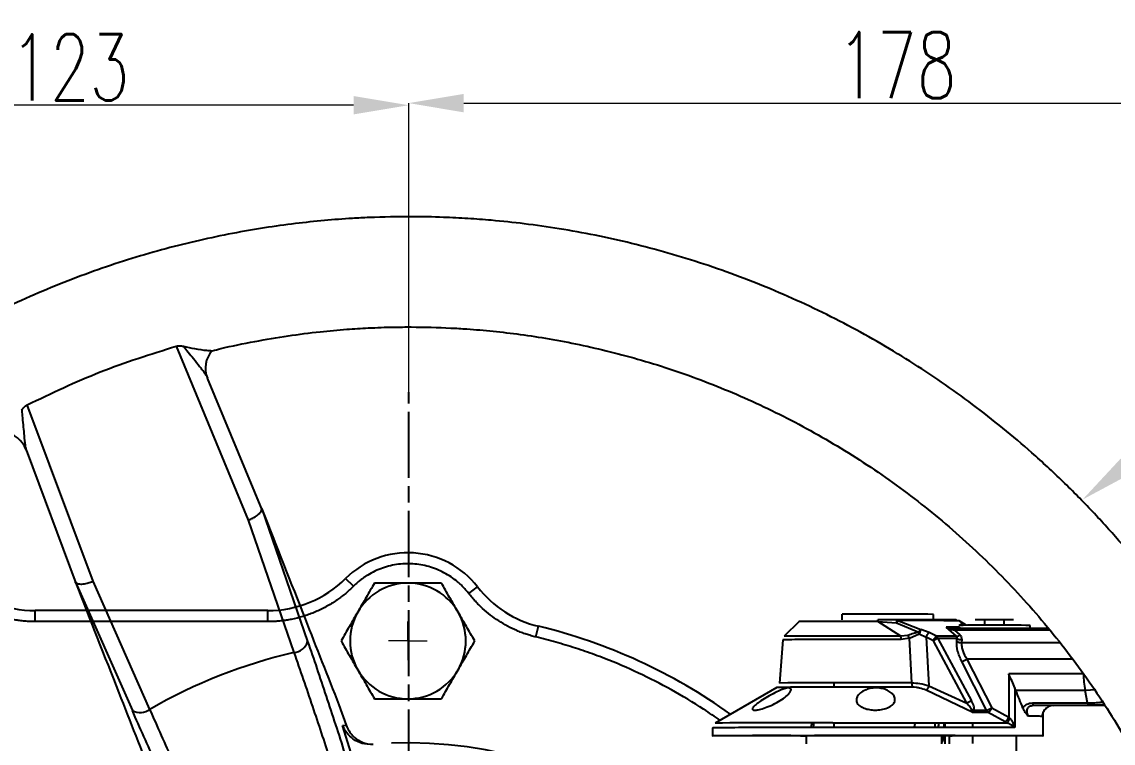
# Model space of a CAD drawing. Header units: millimetres. Extents: x 1953 to 4389, y 564 to 2287.
# Drawn here: x 2868.5 to 3066.4, y 1075.7 to 1206.6 of the extents above; entities that cross this region are included whole.
import ezdxf

# ---------------------------------------------------------------- set-up
doc = ezdxf.new("R2010")
doc.units = ezdxf.units.MM
doc.linetypes.add('AM_ISO08W050', pattern=[18, 12, -1.5, 3, -1.5])
for name, color, linetype, lineweight in [('10', 7, 'Continuous', 0), ('AM_5', 3, 'Continuous', 25), ('AM_7', 4, 'AM_ISO08W050', 25)]:
    doc.layers.add(name, color=color, linetype=linetype, lineweight=lineweight)
doc.styles.add('SLDTEXTSTYLE1', font='txt.shx', dxfattribs={"width": 0.7, "bigfont": 'gbcbig.shx'})
doc.dimstyles.new('SLDDIMSTYLE12$0', dxfattribs={"dimtxt": 12, "dimasz": 10, "dimexe": 0, "dimexo": 0.0625, "dimgap": 0.875, "dimtad": 1, "dimdec": 1, "dimlfac": 1.8, "dimrnd": 1e-09, "dimzin": 12, "dimdsep": 46, "dimtxsty": 'SLDTEXTSTYLE1', "dimcen": 0.09, "dimdle": 8.16, "dimclrd": 3, "dimclre": 3, "dimadec": 0, "dimazin": 3, "dimtfac": 1, "dimtdec": 1, "dimtofl": 0, "dimtmove": 0, "dimatfit": 3, "dimfxl": 0, "dimfrac": 2, "dimtolj": 1, "dimlwd": 5, "dimlwe": 5, "dimarcsym": 0})
doc.dimstyles.new('SLDDIMSTYLE12$3', dxfattribs={"dimtxt": 12, "dimasz": 10, "dimexe": 0, "dimexo": 0.0625, "dimgap": 0.875, "dimtad": 1, "dimdec": 1, "dimlfac": 1.8, "dimrnd": 1e-09, "dimzin": 12, "dimdsep": 46, "dimtxsty": 'SLDTEXTSTYLE1', "dimcen": 0.09, "dimdle": 8.16, "dimclrd": 3, "dimclre": 3, "dimadec": 0, "dimazin": 3, "dimtfac": 1, "dimtdec": 1, "dimtofl": 0, "dimtmove": 0, "dimatfit": 3, "dimfxl": 0, "dimfrac": 2, "dimtolj": 1, "dimlwd": 5, "dimlwe": 5, "dimarcsym": 0})

# ---------------------------------------------------------------- blocks, each defined once
blk = doc.blocks.new('*D65')
at = {"layer": 'AM_5', "color": 3, "lineweight": 5, "transparency": 16777216}
blk.add_line((2938.67, 1139.46), (2938.67, 1191.82), dxfattribs=at)
at = {"layer": 'AM_5', "color": 3, "linetype": 'Continuous', "lineweight": 5, "transparency": 16777216}
for p, q in [((2948.67, 1191.82), (3105.75, 1191.82)), ((3115.75, 1073.56), (3115.75, 1191.82))]:
    blk.add_line(p, q, dxfattribs=at)
at = {"layer": 'AM_5', "color": 3, "transparency": 16777216}
for points in [[(2948.67, 1193.49), (2948.67, 1190.15), (2938.67, 1191.82)], [(3105.75, 1193.49), (3105.75, 1190.15), (3115.75, 1191.82)]]:
    blk.add_solid(points, dxfattribs=at)
at = {"layer": 'Defpoints', "color": 0, "transparency": 16777216}
for p in [(3115.75, 1191.82), (2938.67, 1139.39), (3115.75, 1073.49)]:
    blk.add_point(p, dxfattribs=at)
at = {"layer": 'AM_5', "color": 0, "transparency": 16777216, "insert": (3027.21, 1198.7), "char_height": 12, "attachment_point": 5, "style": 'SLDTEXTSTYLE1'}
blk.add_mtext('\\A1;178', dxfattribs=at)
blk = doc.blocks.new('*D66')
at = {"layer": 'AM_5', "color": 3, "linetype": 'Continuous', "lineweight": 5, "transparency": 16777216}
for p, q in [((2815.75, 1033.79), (2815.75, 1191.44)), ((2928.67, 1191.44), (2825.75, 1191.44))]:
    blk.add_line(p, q, dxfattribs=at)
at = {"layer": 'AM_5', "color": 3, "lineweight": 5, "transparency": 16777216}
blk.add_line((2938.67, 1139.46), (2938.67, 1191.44), dxfattribs=at)
at = {"layer": 'AM_5', "color": 3, "transparency": 16777216}
for points in [[(2825.75, 1193.11), (2825.75, 1189.77), (2815.75, 1191.44)], [(2928.67, 1193.11), (2928.67, 1189.77), (2938.67, 1191.44)]]:
    blk.add_solid(points, dxfattribs=at)
at = {"layer": 'Defpoints', "color": 0, "transparency": 16777216}
for p in [(2815.75, 1191.44), (2938.67, 1139.39), (2815.75, 1033.73)]:
    blk.add_point(p, dxfattribs=at)
at = {"layer": 'AM_5', "color": 0, "transparency": 16777216, "insert": (2877.21, 1198.32), "char_height": 12, "attachment_point": 5, "style": 'SLDTEXTSTYLE1'}
blk.add_mtext('\\A1;123', dxfattribs=at)
blk = doc.blocks.new('*D69')
at = {"layer": 'AM_5', "color": 3, "lineweight": 5, "transparency": 16777216}
blk.add_line((3231.02, 1116.71), (3245.37, 1116.71), dxfattribs=at)
at = {"layer": 'AM_5', "color": 3, "linetype": 'Continuous', "lineweight": 5, "transparency": 16777216}
for p, q in [((3245.37, 1106.71), (3245.37, 1009.26)), ((2985.42, 999.26), (3245.37, 999.26))]:
    blk.add_line(p, q, dxfattribs=at)
at = {"layer": 'AM_5', "color": 3, "transparency": 16777216}
for points in [[(3243.7, 1106.71), (3247.04, 1106.71), (3245.37, 1116.71)], [(3243.7, 1009.26), (3247.04, 1009.26), (3245.37, 999.26)]]:
    blk.add_solid(points, dxfattribs=at)
at = {"layer": 'Defpoints', "color": 0, "transparency": 16777216}
for p in [(3230.96, 1116.71), (2985.36, 999.26), (3245.37, 999.26)]:
    blk.add_point(p, dxfattribs=at)
at = {"layer": 'AM_5', "color": 0, "transparency": 16777216, "insert": (3238.49, 1067.21), "char_height": 12, "attachment_point": 5, "rotation": 90, "style": 'SLDTEXTSTYLE1'}
blk.add_mtext('\\A1;115', dxfattribs=at)
blk = doc.blocks.new('*D54')
at = {"layer": 'AM_5', "color": 3, "linetype": 'Continuous', "lineweight": 5, "transparency": 16777216}
blk.add_line((3102.49, 1152.01), (3068.81, 1126.02), dxfattribs=at)
at = {"layer": 'AM_5', "color": 3, "lineweight": 5, "transparency": 16777216}
for p, q in [((3001.43, 1074.08), (3001.61, 1074.08)), ((3001.52, 1073.99), (3001.52, 1074.17))]:
    blk.add_line(p, q, dxfattribs=at)
at = {"layer": 'AM_5', "color": 3, "transparency": 16777216}
blk.add_solid([(3067.79, 1127.33), (3069.82, 1124.7), (3060.89, 1119.9)], dxfattribs=at)
at = {"layer": 'Defpoints', "color": 0, "transparency": 16777216}
for p in [(3060.89, 1119.9), (2942.15, 1028.25)]:
    blk.add_point(p, dxfattribs=at)
at = {"layer": 'AM_5', "color": 0, "transparency": 16777216, "insert": (3085.41, 1147.51), "char_height": 12, "attachment_point": 5, "rotation": 37.6642, "style": 'SLDTEXTSTYLE1'}
blk.add_mtext('\\A1;%%C345', dxfattribs=at)
blk = doc.blocks.new('SW_CENTERMARKSYMBOL_27')
at = {"layer": '10', "color": 0}
for p, q in [((0, 0.5), (0, 0.7)), ((0, 0), (0, 0.5)), ((-0.5, 0), (-0.7, 0)), ((0, 0), (-0.5, 0)), ((0, 0), (0, -0.5)), ((0, 0), (0.5, 0)), ((0.5, 0), (0.7, 0)), ((0, -0.5), (0, -0.7))]:
    blk.add_line(p, q, dxfattribs=at)

msp = doc.modelspace()

# ---------------------------------------------------------------- linework, layer by layer
at = {"color": 7, "linetype": 'Continuous', "lineweight": 25}
for p, q in [((2896.491, 1147.734), (2909.569, 1116.182)), ((2912.096, 1118.072), (2902.182, 1141.915)), ((2881.423, 1105.092), (2869.485, 1137.093)), ((2869.283, 1128.952), (2878.282, 1104.749)), ((2912.008, 1118.256), (2920.346, 1094.151)), ((2909.569, 1116.182), (2917.857, 1092.139)), ((2878.221, 1104.943), (2888.55, 1081.623)), ((2891.746, 1081.851), (2881.423, 1105.092)), ((2928.645, 1104.176), (2927.233, 1105.593)), ((2949.578, 1102.855), (2951.157, 1104.082)), ((2870.938, 1097.76), (2870.938, 1099.76)), ((2913.115, 1099.76), (2870.938, 1099.76)), ((2913.115, 1097.76), (2913.115, 1099.76)), ((3017.267, 1098.096), (3017.267, 1099.096)), ((3033.849, 1098.088), (3033.849, 1099.088)), ((2913.115, 1097.76), (2870.938, 1097.76)), ((2961.756, 1094.981), (2962.227, 1096.925)), ((3009.46, 1097.781), (3006.791, 1095.113)), ((3023.777, 1097.812), (3019.813, 1097.811)), ((3027.259, 1098.104), (3023.776, 1098.103)), ((3027.924, 1095.148), (3023.777, 1097.812)), ((3023.777, 1097.812), (3027.163, 1097.572)), ((3027.163, 1097.572), (3027.187, 1097.852)), ((3027.163, 1097.572), (3031.197, 1095.853)), ((3027.215, 1098.019), (3027.238, 1098.084)), ((3027.238, 1098.084), (3027.259, 1098.104)), ((3027.391, 1097.951), (3031.556, 1096.363)), ((3038.027, 1095.099), (3036.137, 1096.752)), ((3036.137, 1096.752), (3037.164, 1096.331)), ((3036.919, 1096.636), (3036.137, 1096.752)), ((3037.183, 1096.597), (3036.919, 1096.636)), ((3037.827, 1096.571), (3037.175, 1096.588)), ((3037.365, 1096.597), (3037.183, 1096.597)), ((3037.183, 1096.597), (3037.887, 1096.597)), ((3037.887, 1096.597), (3043.109, 1096.601)), ((3039.806, 1097.096), (3038.497, 1097.921)), ((3038.908, 1097.286), (3038.651, 1097.108)), ((3043.168, 1098.081), (3041.436, 1098.087)), ((3043.109, 1096.601), (3054.672, 1096.608)), ((3043.168, 1097.101), (3043.168, 1098.081)), ((3046.632, 1098.081), (3043.168, 1098.081)), ((3048.364, 1098.087), (3046.632, 1098.081)), ((3046.632, 1098.081), (3046.632, 1097.101)), ((3051.4, 1096.606), (3051.4, 1097.087)), ((3029.224, 1095.27), (3027.924, 1095.148)), ((3029.485, 1094.756), (3027.996, 1094.511)), ((3029.485, 1094.756), (3031.279, 1095.57)), ((3029.897, 1086.662), (3029.485, 1094.756)), ((3031.279, 1095.57), (3031.237, 1095.714)), ((3031.279, 1095.57), (3032.519, 1094.96)), ((3033.067, 1095.771), (3031.556, 1096.363)), ((3032.519, 1094.96), (3033.037, 1086.144)), ((3033.855, 1094.296), (3032.519, 1094.96)), ((3034.425, 1095.106), (3033.067, 1095.771)), ((3034.629, 1094.692), (3040.776, 1083.367)), ((3038.086, 1094.687), (3034.629, 1094.692)), ((3037.164, 1096.331), (3037.666, 1096.199)), ((3054.987, 1096.21), (3037.666, 1096.199)), ((3037.666, 1096.199), (3038.642, 1095.345)), ((3038.06, 1094.105), (3038.086, 1094.687)), ((3006.501, 1094.478), (3005.952, 1086.627)), ((3039.888, 1082.97), (3033.855, 1094.296)), ((3038.965, 1094.518), (3038.928, 1093.937)), ((3056.778, 1093.948), (3038.928, 1093.937)), ((3059.107, 1090.951), (3039.912, 1090.94)), ((3039.912, 1090.94), (3044.454, 1082.13)), ((3043.491, 1081.698), (3039.001, 1090.508)), ((3061.064, 1088.286), (3047.496, 1088.278)), ((3047.496, 1088.278), (3047.496, 1080.45)), ((3005.454, 1085.831), (2994.253, 1079.363)), ((3015.752, 1086.661), (3015.752, 1085.866)), ((3041.004, 1081.271), (3032.533, 1085.314)), ((3033.037, 1086.144), (3039.888, 1082.97)), ((3048.6, 1085.743), (3048.6, 1078.533)), ((3048.781, 1085.276), (3048.6, 1085.743)), ((3061.339, 1085.284), (3048.781, 1085.276)), ((3061.808, 1083.014), (3061.339, 1085.284)), ((3051.86, 1083.008), (3061.808, 1083.014)), ((2926.018, 1082.644), (2927.323, 1078.963)), ((3040.691, 1081.855), (3040.866, 1081.466)), ((3040.866, 1081.466), (3041.004, 1081.271)), ((3041.089, 1081.406), (3040.866, 1081.466)), ((3041.004, 1081.271), (3041.089, 1081.406)), ((3041.089, 1081.406), (3041.252, 1081.703)), ((3043.491, 1081.698), (3043.619, 1081.451)), ((3043.619, 1081.451), (3043.797, 1081.265)), ((3046.826, 1079.585), (3043.797, 1081.265)), ((3044.454, 1082.13), (3047.496, 1080.45)), ((3051.663, 1082.559), (3052.035, 1082.637)), ((3052.08, 1082.606), (3062.029, 1082.612)), ((3053.752, 1077.074), (3053.752, 1081.329)), ((3055.663, 1082.579), (3064.914, 1082.585)), ((3064.91, 1082.591), (3062.029, 1082.612)), ((2926.656, 1078.928), (2927.323, 1078.963)), ((2930.991, 1065.274), (2926.656, 1078.928)), ((3015.752, 1079.424), (3015.752, 1079.252)), ((3015.752, 1079.247), (3015.757, 1078.559)), ((3035.977, 1078.556), (3035.977, 1079.42)), ((3040.9, 1079.414), (3040.9, 1078.55)), ((3047.174, 1079.401), (3046.826, 1079.585)), ((3047.496, 1080.45), (3047.671, 1080.266)), ((3048.6, 1078.533), (3048.11, 1078.91)), ((3048.318, 1079.286), (3048.6, 1078.533)), ((2993.752, 1078.497), (2993.752, 1077.074)), ((3010.752, 1077.074), (3010.752, 1075.574)), ((3035.384, 1075.587), (3035.384, 1077.087)), ((3035.977, 1075.576), (3035.977, 1077.086)), ((3036.752, 1077.074), (3036.693, 1077.077)), ((3036.693, 1077.077), (3036.693, 1075.577)), ((3036.752, 1075.574), (3036.752, 1077.074)), ((3040.9, 1077.087), (3040.9, 1075.627)), ((3048.9, 1070.487), (3048.9, 1077.087)), ((2930.301, 1075.861), (2931.192, 1075.589))]:
    msp.add_line(p, q, dxfattribs=at)
at = {"color": 7, "linetype": 'Continuous', "lineweight": 25, "flags": 128}
for points in [[(3030.069, 1085.867), (3028.695, 1085.868), (3027.29, 1085.869), (3025.862, 1085.869), (3024.422, 1085.869), (3022.978, 1085.869), (3021.538, 1085.869), (3020.112, 1085.869), (3018.709, 1085.868)], [(3063.049, 1085.367), (3062.35, 1085.313), (3061.339, 1085.284)], [(3062.029, 1082.612), (3061.997, 1082.619), (3061.965, 1082.639), (3061.935, 1082.673), (3061.905, 1082.719), (3061.878, 1082.777), (3061.852, 1082.846), (3061.829, 1082.925), (3061.808, 1083.014)], [(3041.252, 1081.703), (3041.548, 1081.703), (3041.839, 1081.702), (3042.126, 1081.702), (3042.408, 1081.701), (3042.686, 1081.7), (3042.959, 1081.7), (3043.227, 1081.699), (3043.491, 1081.698)], [(3012.118, 1079.421), (3012.061, 1079.029), (3012.022, 1078.561)], [(3034.131, 1078.568), (3034.17, 1079.043), (3034.229, 1079.448)], [(3010.752, 1077.016), (3009.924, 1077.017), (3007.126, 1077.021), (3004.524, 1077.025), (3002.147, 1077.03), (3000.023, 1077.035), (2998.178, 1077.041), (2996.632, 1077.047), (2995.404, 1077.053), (2994.509, 1077.06), (2993.957, 1077.067), (2993.753, 1077.074), (2993.902, 1077.081), (2994.401, 1077.088), (2995.243, 1077.094), (2996.42, 1077.101), (2997.917, 1077.107), (2999.718, 1077.113), (3001.8, 1077.118), (3004.139, 1077.123), (3006.708, 1077.127), (3009.478, 1077.131), (3012.414, 1077.134), (3015.484, 1077.136), (3018.65, 1077.137), (3021.876, 1077.138), (3025.124, 1077.138), (3028.357, 1077.138), (3031.535, 1077.136), (3034.622, 1077.134), (3037.581, 1077.131), (3040.378, 1077.128), (3042.981, 1077.124), (3045.358, 1077.119), (3047.482, 1077.114), (3049.327, 1077.108), (3050.873, 1077.102), (3052.1, 1077.095), (3052.996, 1077.089), (3053.548, 1077.082), (3053.751, 1077.075), (3053.603, 1077.068), (3053.104, 1077.061), (3052.262, 1077.054), (3051.085, 1077.048), (3049.587, 1077.042), (3048.9, 1077.039)], [(3005.476, 1077.09), (3006.516, 1077.091), (3007.339, 1077.093), (3007.855, 1077.095), (3008.009, 1077.097), (3007.784, 1077.1), (3007.204, 1077.102), (3006.333, 1077.103), (3005.264, 1077.104), (3004.113, 1077.105), (3003.006, 1077.104), (3002.061, 1077.102), (3001.382, 1077.1), (3001.042, 1077.098), (3001.078, 1077.096), (3001.486, 1077.093), (3002.222, 1077.091), (3003.206, 1077.09), (3004.331, 1077.09), (3005.476, 1077.09)], [(3010.752, 1077.072), (3010.243, 1077.07), (3009.866, 1077.069), (3009.719, 1077.067), (3009.814, 1077.066), (3010.143, 1077.064), (3010.674, 1077.063), (3010.752, 1077.063)], [(3024.333, 1077.114), (3025.374, 1077.115), (3026.196, 1077.117), (3026.713, 1077.119), (3026.867, 1077.122), (3026.642, 1077.124), (3026.062, 1077.126), (3025.191, 1077.128), (3024.122, 1077.129), (3022.971, 1077.129), (3021.863, 1077.128), (3020.919, 1077.127), (3020.24, 1077.125), (3019.9, 1077.122), (3019.936, 1077.12), (3020.344, 1077.118), (3021.08, 1077.116), (3022.063, 1077.114), (3023.189, 1077.114), (3024.333, 1077.114)], [(3036.693, 1077.077), (3037.262, 1077.078), (3037.638, 1077.08), (3037.786, 1077.081), (3037.691, 1077.083), (3037.361, 1077.084), (3036.83, 1077.086), (3036.149, 1077.086), (3035.384, 1077.087)], [(3040.9, 1077.022), (3040.796, 1077.022), (3038.027, 1077.018), (3036.752, 1077.016)]]:
    msp.add_lwpolyline(points, dxfattribs=at)
at = {"color": 7, "linetype": 'Continuous', "lineweight": 25}
for centre, radius, start, end in [((2906.471, 1143.759), 4.668, 137.52481, 203.27152), ((2864.889, 1127.376), 4.668, 19.7383, 85.47923), ((2938.527, 1094.26), 16, 37.87388, 134.90053), ((2870.938, 1119.76), 20, 225.09947, 270), ((2913.115, 1119.76), 20, 270, 314.90053), ((2938.527, 1094.26), 10.5, 90, 150), ((2938.527, 1094.26), 10.5, 30, 90), ((2966.944, 1116.361), 20, 217.87388, 256.35965), ((2938.527, 1094.26), 10.5, 150, 210), ((2938.527, 1094.26), 10.5, 330, 30), ((3023.553, -3208.264), 4307.364, 89.863044, 90.083616), ((2938.527, 999.26), 100.5, 54.37065, 76.35965), ((3017.254, 172.952), 924.863, 89.841485, 90.482886), ((3029.87, -23.582), 1121.535, 89.559285, 90.126636), ((3032.725, -399.592), 1496.347, 89.785585, 89.869384), ((3044.807, -71.548), 1168.654, 89.676774, 90.313028), ((3021.398, -1339.678), 2434.835, 89.84643, 90.343727), ((3029.055, -2802.412), 3897.522, 89.868101, 89.921049), ((2917.463, 1095.172), 3.058, 277.39752, 340.49784), ((2938.753, 1000.828), 93.672, 102.88972, 120.12054), ((2938.527, 1094.26), 10.5, 210, 270), ((2938.527, 1094.26), 10.5, 270, 330), ((3076.322, 1088.173), 15.259, 179.57667, 190.91491), ((3015.687, -189.803), 1275.675, 89.864263, 90.459581), ((3022.27, -1827.34), 2914.012, 89.850034, 90.320855), ((3061.795, 1102.989), 19.976, 270.03668, 277.56628), ((3062.015, 1102.958), 20.345, 270.03668, 277.54673), ((2889.962, 1084.347), 3.068, 242.60529, 305.56074), ((3033.205, -3161.11), 4242.388, 89.85695, 89.894675), ((3010.946, -1047.049), 2126.477, 89.874039, 90.449805), ((3024.511, -1785.95), 2863.057, 89.782405, 90.275337), ((2938.753, 1000.76), 75, 10.54851, 92.46086)]:
    msp.add_arc(centre, radius, start, end, dxfattribs=at)
msp.add_ellipse((3023.752, 1073.241), major_axis=(-15.33, 38.74), ratio=0.6656463, start_param=4.677315, end_param=4.7599615, dxfattribs=at)
for points, knots in [([(2938.32, 830.528), (2940.88, 830.553), (2944.46, 830.588), (2949.73, 830.867), (2954.194, 831.202), (2959.51, 831.768), (2965.079, 832.541), (2970.892, 833.551), (2976.864, 834.807), (2982.94, 836.318), (2989.078, 838.088), (2995.243, 840.123), (3001.406, 842.422), (3007.543, 844.987), (3013.631, 847.818), (3019.651, 850.911), (3025.584, 854.266), (3031.413, 857.878), (3037.123, 861.744), (3042.698, 865.858), (3048.125, 870.215), (3053.391, 874.809), (3058.482, 879.634), (3063.387, 884.682), (3068.094, 889.944), (3072.592, 895.414), (3076.87, 901.083), (3080.919, 906.94), (3084.729, 912.977), (3088.29, 919.182), (3091.595, 925.547), (3094.636, 932.06), (3097.405, 938.709), (3099.896, 945.483), (3102.101, 952.371), (3104.016, 959.36), (3105.634, 966.437), (3106.952, 973.591), (3107.965, 980.808), (3108.67, 988.075), (3109.062, 995.379), (3109.141, 1002.707), (3108.904, 1010.045), (3108.35, 1017.38), (3107.478, 1024.698), (3106.288, 1031.985), (3104.78, 1039.227), (3102.954, 1046.412), (3100.814, 1053.525), (3098.36, 1060.552), (3095.595, 1067.481), (3092.523, 1074.297), (3089.146, 1080.988), (3085.468, 1087.54), (3081.494, 1093.94), (3077.229, 1100.175), (3072.678, 1106.233), (3067.846, 1112.101), (3062.739, 1117.768), (3057.362, 1123.22), (3051.916, 1128.268), (3046.442, 1132.92), (3040.984, 1137.19), (3035.359, 1141.232), (3029.578, 1145.04), (3023.65, 1148.609), (3017.588, 1151.931), (3011.402, 1155.001), (3005.105, 1157.814), (2998.712, 1160.366), (2992.237, 1162.652), (2985.699, 1164.669), (2979.124, 1166.411), (2972.551, 1167.876), (2966.057, 1169.057), (2959.768, 1169.955), (2954.244, 1170.538), (2949.361, 1170.906), (2944.537, 1171.145), (2938.563, 1171.262), (2933.046, 1171.152), (2927.777, 1170.88), (2923.312, 1170.543), (2917.996, 1169.978), (2912.427, 1169.204), (2906.614, 1168.194), (2900.643, 1166.938), (2894.567, 1165.428), (2888.429, 1163.657), (2882.263, 1161.623), (2876.1, 1159.323), (2869.963, 1156.758), (2863.875, 1153.928), (2857.855, 1150.834), (2851.923, 1147.479), (2846.093, 1143.867), (2840.384, 1140.002), (2834.808, 1135.888), (2829.381, 1131.53), (2824.115, 1126.936), (2819.024, 1122.112), (2814.119, 1117.064), (2809.412, 1111.801), (2804.914, 1106.331), (2800.636, 1100.663), (2796.587, 1094.806), (2792.778, 1088.769), (2789.216, 1082.563), (2785.911, 1076.198), (2782.869, 1069.686), (2780.107, 1063.035), (2777.77, 1056.753), (2776.491, 1052.648), (2775.928, 1050.839)], [0, 0, 0, 0, 0.0102074, 0.014274, 0.021037, 0.0280561, 0.0355867, 0.0434511, 0.0515783, 0.0599113, 0.0684099, 0.0770439, 0.085791, 0.0946336, 0.1035582, 0.112554, 0.1216124, 0.1307262, 0.1398897, 0.1490979, 0.1583469, 0.1676331, 0.1769537, 0.1863062, 0.1956884, 0.2050985, 0.2145348, 0.2239961, 0.233481, 0.2429885, 0.2525178, 0.262068, 0.2716385, 0.2812287, 0.2908382, 0.3004664, 0.3101132, 0.3197782, 0.3294613, 0.3391624, 0.3488814, 0.3586183, 0.3683733, 0.3781464, 0.387938, 0.3977483, 0.4075776, 0.4174265, 0.4272956, 0.4371854, 0.4470968, 0.4570307, 0.4669882, 0.4769704, 0.486979, 0.4970156, 0.5070822, 0.5171812, 0.5273154, 0.5374882, 0.5477037, 0.5569145, 0.5661226, 0.5753266, 0.5845258, 0.5937191, 0.6029052, 0.6120821, 0.6212471, 0.6303962, 0.6395236, 0.6486197, 0.6576679, 0.6666375, 0.6754633, 0.6839789, 0.6919633, 0.6976055, 0.7035012, 0.7112199, 0.7214273, 0.7254939, 0.7322569, 0.739276, 0.7468066, 0.754671, 0.7627982, 0.7711312, 0.7796298, 0.7882638, 0.7970109, 0.8058535, 0.8147781, 0.8237739, 0.8328323, 0.8419461, 0.8511096, 0.8603178, 0.8695668, 0.878853, 0.8881736, 0.8975261, 0.9069083, 0.9163184, 0.9257547, 0.935216, 0.9447009, 0.9542084, 0.9637377, 0.9732879, 0.9828584, 0.9924486, 1, 1, 1, 1]), ([(2903.036, 1146.887), (2903.551, 1147.021), (2906.099, 1147.683), (2910.696, 1148.607), (2916.7, 1149.635), (2922.268, 1150.342), (2927.114, 1150.789), (2931.583, 1151.066), (2935.488, 1151.204), (2938.088, 1151.213), (2939.136, 1151.217)], [0, 0, 0, 0, 0.0437848, 0.2166657, 0.3856416, 0.5451731, 0.6784691, 0.7860719, 0.9137261, 1, 1, 1, 1]), ([(2939.136, 1151.217), (2941.536, 1151.18), (2944.895, 1151.128), (2949.837, 1150.824), (2954.027, 1150.467), (2959.014, 1149.876), (2964.235, 1149.076), (2969.681, 1148.038), (2975.269, 1146.755), (2980.948, 1145.216), (2986.677, 1143.418), (2992.42, 1141.358), (2998.151, 1139.034), (3003.843, 1136.446), (3009.475, 1133.596), (3015.026, 1130.486), (3020.48, 1127.119), (3025.817, 1123.5), (3031.023, 1119.633), (3036.082, 1115.525), (3040.98, 1111.18), (3045.703, 1106.608), (3050.239, 1101.814), (3054.575, 1096.809), (3058.699, 1091.599), (3062.602, 1086.196), (3066.271, 1080.609), (3069.697, 1074.848), (3072.872, 1068.924), (3075.785, 1062.849), (3078.43, 1056.634), (3080.798, 1050.292), (3082.883, 1043.835), (3084.678, 1037.275), (3086.178, 1030.627), (3087.376, 1023.903), (3088.273, 1017.117), (3088.848, 1010.284), (3089.123, 1004.217), (3089.071, 1000.433), (3089.05, 998.94)], [0, 0, 0, 0, 0.0302952, 0.0423856, 0.0624901, 0.08336, 0.1057536, 0.1291426, 0.1533151, 0.1781023, 0.2033838, 0.2290707, 0.2550958, 0.2814075, 0.3079654, 0.3347376, 0.3616982, 0.3888263, 0.4161047, 0.4435189, 0.4710571, 0.4987089, 0.526466, 0.5543209, 0.5822674, 0.6103001, 0.6384144, 0.6666062, 0.6948723, 0.7232096, 0.7516156, 0.7800883, 0.8086258, 0.8372268, 0.86589, 0.8946146, 0.9234, 0.9522458, 0.9811519, 1, 1, 1, 1]), ([(2869.485, 1137.093), (2873.859, 1139.188), (2882.608, 1143.377), (2891.864, 1146.282), (2896.491, 1147.734)], [0, 0, 0, 0, 0.5000005, 1, 1, 1, 1]), ([(2896.491, 1147.734), (2896.653, 1147.766), (2897.046, 1147.844), (2897.494, 1147.786), (2897.759, 1147.729), (2897.828, 1147.715)], [0, 0, 0, 0, 0.341269, 0.8293072, 1, 1, 1, 1]), ([(2897.828, 1147.715), (2898.5, 1147.567), (2900.026, 1147.231), (2901.725, 1146.994), (2902.723, 1146.919), (2903.005, 1146.914), (2903.031, 1146.912), (2903.028, 1146.912), (2903.028, 1146.912)], [0, 0, 0, 0, 0.2966806, 0.6733316, 0.8397548, 0.9603625, 0.9947799, 1, 1, 1, 1]), ([(2897.828, 1147.715), (2898.11, 1147.365), (2898.723, 1146.605), (2899.711, 1145.367), (2900.546, 1144.328), (2901.147, 1143.542), (2901.484, 1143.083), (2901.784, 1142.646), (2902.038, 1142.242), (2902.138, 1142.015), (2902.182, 1141.915)], [0, 0, 0, 0, 0.1610867, 0.3498451, 0.5866141, 0.6799431, 0.7629076, 0.8357476, 0.9281628, 1, 1, 1, 1]), ([(2868.504, 1136.142), (2868.619, 1136.303), (2868.824, 1136.592), (2869.18, 1136.92), (2869.411, 1137.051), (2869.485, 1137.093)], [0, 0, 0, 0, 0.4617935, 0.8273361, 1, 1, 1, 1]), ([(2868.504, 1136.142), (2868.538, 1135.663), (2868.611, 1134.614), (2868.779, 1133.042), (2868.917, 1131.378), (2869.035, 1129.89), (2869.211, 1129.226), (2869.283, 1128.952)], [0, 0, 0, 0, 0.1729775, 0.3788008, 0.583252, 0.8278203, 1, 1, 1, 1]), ([(2909.569, 1116.182), (2909.605, 1116.195), (2909.71, 1116.233), (2910.055, 1116.369), (2910.684, 1116.67), (2911.305, 1117.091), (2911.703, 1117.483), (2911.983, 1117.862), (2911.998, 1118.101), (2912.008, 1118.256)], [0, 0, 0, 0, 0.0260711, 0.0753359, 0.2510277, 0.500322, 0.632163, 0.7609985, 1, 1, 1, 1]), ([(2912.008, 1118.256), (2912.007, 1118.262), (2912.005, 1118.276), (2912.016, 1118.263), (2912.045, 1118.199), (2912.076, 1118.121), (2912.096, 1118.072)], [0, 0, 0, 0, 0.1147934, 0.2642503, 0.5426543, 1, 1, 1, 1]), ([(2912.096, 1118.072), (2914.687, 1111.478), (2919.314, 1099.703), (2923.97, 1087.857), (2926.018, 1082.644)], [0, 0, 0, 0, 0.5600004, 1, 1, 1, 1]), ([(2949.578, 1102.855), (2949.502, 1102.951), (2949.351, 1103.142), (2949.114, 1103.422), (2948.871, 1103.696), (2948.621, 1103.963), (2948.364, 1104.223), (2948.1, 1104.477), (2947.83, 1104.724), (2947.267, 1105.211), (2946.371, 1105.888), (2945.084, 1106.659), (2943.722, 1107.289), (2941.849, 1107.922), (2939.416, 1108.335), (2936.95, 1108.231), (2935.012, 1107.839), (2933.582, 1107.386), (2932.208, 1106.783), (2931.127, 1106.162), (2930.312, 1105.604), (2929.731, 1105.159), (2929.171, 1104.686), (2928.82, 1104.346), (2928.645, 1104.176)], [0, 0, 0, 0, 0.0154933, 0.0309554, 0.046397, 0.0618287, 0.077261, 0.0927047, 0.1081703, 0.1236683, 0.1868802, 0.2501141, 0.3133259, 0.3765598, 0.5000052, 0.6234506, 0.6866624, 0.7498963, 0.8131082, 0.8763421, 0.9072949, 0.9381656, 0.9690389, 1, 1, 1, 1]), ([(2878.282, 1104.749), (2878.268, 1104.784), (2878.239, 1104.858), (2878.214, 1104.93), (2878.209, 1104.956), (2878.213, 1104.955), (2878.219, 1104.946), (2878.221, 1104.943)], [0, 0, 0, 0, 0.3325712, 0.6879646, 0.8313814, 0.949784, 1, 1, 1, 1]), ([(2878.221, 1104.943), (2878.334, 1104.837), (2878.509, 1104.673), (2878.973, 1104.587), (2879.532, 1104.572), (2880.274, 1104.688), (2880.939, 1104.898), (2881.285, 1105.033), (2881.387, 1105.077), (2881.423, 1105.092)], [0, 0, 0, 0, 0.2389954, 0.3678324, 0.4996781, 0.7489725, 0.9246805, 0.9739408, 1, 1, 1, 1]), ([(2878.282, 1104.749), (2880.883, 1098.13), (2885.528, 1086.31), (2890.201, 1074.418), (2892.257, 1069.186)], [0, 0, 0, 0, 0.5600002, 1, 1, 1, 1]), ([(2932.465, 1104.76), (2931.964, 1103.892), (2931.461, 1103.021), (2930.451, 1101.272), (2929.944, 1100.393), (2929.434, 1099.51)], [0, 0, 0, 0, 0.5, 0.5, 1, 1, 1, 1]), ([(2938.527, 1104.76), (2937.507, 1104.76), (2936.492, 1104.76), (2934.472, 1104.76), (2933.467, 1104.76), (2932.465, 1104.76)], [0, 0, 0, 0, 0.5, 0.5, 1, 1, 1, 1]), ([(2944.589, 1104.76), (2943.587, 1104.76), (2942.581, 1104.76), (2940.561, 1104.76), (2939.547, 1104.76), (2938.527, 1104.76)], [0, 0, 0, 0, 0.5, 0.5, 1, 1, 1, 1]), ([(2947.62, 1099.51), (2947.11, 1100.393), (2946.603, 1101.272), (2945.593, 1103.021), (2945.09, 1103.892), (2944.589, 1104.76)], [0, 0, 0, 0, 0.5, 0.5, 1, 1, 1, 1]), ([(2870.938, 1097.76), (2870.78, 1097.761), (2870.464, 1097.763), (2869.989, 1097.778), (2869.516, 1097.804), (2869.043, 1097.839), (2868.572, 1097.885), (2868.102, 1097.941), (2867.632, 1098.008), (2867.164, 1098.084), (2866.14, 1098.274), (2864.575, 1098.662), (2862.524, 1099.394), (2860.553, 1100.324), (2859.063, 1101.218), (2858.001, 1101.959), (2857.32, 1102.474), (2856.661, 1103.015), (2856.021, 1103.58), (2855.613, 1103.977), (2855.409, 1104.176)], [0, 0, 0, 0, 0.0275711, 0.0550982, 0.0825939, 0.1100712, 0.1375428, 0.1650215, 0.1925203, 0.2200518, 0.247629, 0.3738018, 0.5000053, 0.6261781, 0.7523816, 0.8019752, 0.8514591, 0.9009079, 0.9503966, 1, 1, 1, 1]), ([(2928.645, 1104.176), (2928.532, 1104.065), (2928.306, 1103.843), (2927.959, 1103.519), (2927.606, 1103.203), (2927.246, 1102.895), (2926.88, 1102.595), (2926.507, 1102.303), (2926.127, 1102.018), (2925.742, 1101.742), (2924.882, 1101.153), (2923.501, 1100.324), (2921.53, 1099.394), (2919.479, 1098.662), (2917.791, 1098.244), (2916.517, 1098.018), (2915.671, 1097.903), (2914.822, 1097.821), (2913.97, 1097.769), (2913.4, 1097.763), (2913.115, 1097.76)], [0, 0, 0, 0, 0.0275711, 0.0550982, 0.0825939, 0.1100712, 0.1375428, 0.1650215, 0.1925203, 0.2200518, 0.247629, 0.3738018, 0.5000053, 0.6261781, 0.7523816, 0.8019752, 0.8514591, 0.9009079, 0.9503966, 1, 1, 1, 1]), ([(2961.756, 1094.981), (2961.607, 1095.018), (2961.31, 1095.092), (2960.868, 1095.215), (2960.429, 1095.346), (2959.993, 1095.486), (2959.56, 1095.635), (2959.13, 1095.794), (2958.703, 1095.961), (2957.848, 1096.317), (2956.59, 1096.92), (2954.986, 1097.864), (2953.466, 1098.94), (2952.283, 1099.938), (2951.393, 1100.79), (2950.759, 1101.451), (2950.15, 1102.137), (2949.769, 1102.615), (2949.578, 1102.855)], [0, 0, 0, 0, 0.0310762, 0.0621131, 0.0931241, 0.1241227, 0.1551224, 0.1861367, 0.2171792, 0.2482633, 0.3741169, 0.5000067, 0.6258603, 0.75175, 0.8138598, 0.875866, 0.9378767, 1, 1, 1, 1]), ([(2929.434, 1099.51), (2928.924, 1098.626), (2928.416, 1097.748), (2927.406, 1095.998), (2926.904, 1095.128), (2926.403, 1094.26)], [0, 0, 0, 0, 0.5, 0.5, 1, 1, 1, 1]), ([(2950.651, 1094.26), (2950.15, 1095.128), (2949.647, 1095.998), (2948.637, 1097.748), (2948.13, 1098.626), (2947.62, 1099.51)], [0, 0, 0, 0, 0.5, 0.5, 1, 1, 1, 1]), ([(3027.391, 1097.951), (3027.353, 1097.902), (3027.278, 1097.805), (3027.202, 1097.65), (3027.163, 1097.572)], [0, 0, 0, 0, 0.4999999, 1, 1, 1, 1]), ([(3027.187, 1097.852), (3027.191, 1097.868), (3027.2, 1097.902), (3027.206, 1097.934), (3027.208, 1097.975), (3027.214, 1097.998), (3027.215, 1098.018), (3027.215, 1098.018), (3027.215, 1098.019), (3027.215, 1098.019), (3027.215, 1098.019), (3027.215, 1098.019)], [0, 0, 0, 0, 0.2389858, 0.5080398, 0.541991, 0.9779056, 0.9941787, 0.998396, 0.9995247, 0.9999424, 1, 1, 1, 1]), ([(3034.024, 1098.053), (3034.797, 1098.055), (3036.37, 1098.059), (3037.704, 1098.067), (3038.125, 1098.075), (3037.563, 1098.083), (3036.094, 1098.09), (3033.764, 1098.096), (3030.759, 1098.101), (3028.413, 1098.103), (3027.259, 1098.104)], [0, 0, 0, 0, 0.1228543, 0.25, 0.3771457, 0.5, 0.6228543, 0.75, 0.8771457, 1, 1, 1, 1]), ([(3037.183, 1096.597), (3037.181, 1096.594), (3037.178, 1096.587), (3037.173, 1096.532), (3037.168, 1096.449), (3037.165, 1096.37), (3037.164, 1096.331)], [0, 0, 0, 0, 0.2509657, 0.50425018, 0.75535327, 1, 1, 1, 1]), ([(3038.325, 1096.745), (3038.383, 1096.742), (3038.461, 1096.739), (3038.575, 1096.701), (3038.605, 1096.692)], [0, 0, 0, 0, 0.73900763, 1, 1, 1, 1]), ([(3038.754, 1096.598), (3038.685, 1096.604), (3038.533, 1096.617), (3038.399, 1096.7), (3038.325, 1096.745)], [0, 0, 0, 0, 0.4538423, 1, 1, 1, 1]), ([(3039.569, 1097.095), (3039.563, 1097.098), (3039.24, 1097.265), (3039.072, 1097.276), (3038.908, 1097.286)], [0, 0, 0, 0, 0.0182675, 1, 1, 1, 1]), ([(2995.167, 1079.846), (2994.18, 1080.54), (2991.293, 1082.491), (2986.388, 1085.439), (2980.377, 1088.512), (2975.694, 1090.515), (2972.442, 1091.743), (2970.687, 1092.368), (2968.922, 1092.959), (2967.147, 1093.517), (2965.36, 1094.04), (2963.564, 1094.532), (2962.359, 1094.832), (2961.756, 1094.981)], [0.65781874, 0.65781874, 0.65781874, 0.65781874, 0.69137704, 0.75475777, 0.81692516, 0.87909753, 0.89638416, 0.91365554, 0.93091785, 0.94817727, 0.96543998, 0.98271217, 1, 1, 1, 1]), ([(3031.197, 1095.853), (3031.083, 1095.828), (3030.768, 1095.758), (3030.101, 1095.558), (3029.568, 1095.383), (3029.224, 1095.27)], [0, 0, 0, 0, 0.1685849, 0.4640042, 1, 1, 1, 1]), ([(3029.485, 1094.756), (3029.446, 1094.85), (3029.368, 1095.037), (3029.272, 1095.193), (3029.224, 1095.27)], [0, 0, 0, 0, 0.5021578, 1, 1, 1, 1]), ([(3031.556, 1096.363), (3031.499, 1096.304), (3031.384, 1096.184), (3031.259, 1095.963), (3031.197, 1095.853)], [0, 0, 0, 0, 0.4999998, 1, 1, 1, 1]), ([(3031.237, 1095.714), (3031.237, 1095.714), (3031.237, 1095.714), (3031.237, 1095.715), (3031.236, 1095.716), (3031.236, 1095.719), (3031.234, 1095.724), (3031.231, 1095.734), (3031.225, 1095.755), (3031.213, 1095.796), (3031.203, 1095.83), (3031.197, 1095.853)], [0, 0, 0, 0, 0.0018062, 0.0050143, 0.0156365, 0.0312939, 0.0626084, 0.1252346, 0.2504656, 0.5007583, 1, 1, 1, 1]), ([(3031.556, 1096.363), (3031.535, 1096.31), (3031.5, 1096.219), (3031.428, 1096.021), (3031.357, 1095.812), (3031.305, 1095.649), (3031.279, 1095.57)], [0, 0, 0, 0, 0.3020871, 0.5042566, 0.7573872, 1, 1, 1, 1]), ([(3032.519, 1094.96), (3032.561, 1095.046), (3032.646, 1095.222), (3032.793, 1095.46), (3032.94, 1095.657), (3033.026, 1095.733), (3033.067, 1095.771)], [0, 0, 0, 0, 0.2446192, 0.500002, 0.7553836, 1, 1, 1, 1]), ([(3033.855, 1094.296), (3033.899, 1094.383), (3033.989, 1094.56), (3034.143, 1094.799), (3034.296, 1094.996), (3034.383, 1095.07), (3034.425, 1095.106)], [0, 0, 0, 0, 0.2444002, 0.4999702, 0.7555548, 1, 1, 1, 1]), ([(3034.629, 1094.692), (3034.571, 1094.669), (3034.455, 1094.621), (3034.323, 1094.555), (3034.256, 1094.522)], [0, 0, 0, 0, 0.5000001, 1, 1, 1, 1]), ([(3034.425, 1095.106), (3034.467, 1095.05), (3034.551, 1094.938), (3034.603, 1094.774), (3034.629, 1094.692)], [0, 0, 0, 0, 0.5, 1, 1, 1, 1]), ([(3038.027, 1095.099), (3038.074, 1095.102), (3038.169, 1095.106), (3038.327, 1095.155), (3038.487, 1095.233), (3038.591, 1095.308), (3038.642, 1095.345)], [0, 0, 0, 0, 0.2474529, 0.4999677, 0.7524992, 1, 1, 1, 1]), ([(3038.086, 1094.687), (3038.111, 1094.765), (3038.145, 1094.877), (3038.101, 1095.019), (3038.051, 1095.073), (3038.027, 1095.099)], [0, 0, 0, 0, 0.5577985, 0.7889165, 1, 1, 1, 1]), ([(3038.086, 1094.687), (3038.148, 1094.656), (3038.273, 1094.593), (3038.497, 1094.534), (3038.733, 1094.504), (3038.888, 1094.513), (3038.965, 1094.518)], [0, 0, 0, 0, 0.2465016, 0.5000043, 0.7535047, 1, 1, 1, 1]), ([(3038.642, 1095.345), (3038.74, 1095.233), (3038.948, 1094.997), (3038.959, 1094.684), (3038.965, 1094.518)], [0, 0, 0, 0, 0.4714528, 1, 1, 1, 1]), ([(2920.346, 1094.151), (2920.899, 1092.542), (2922.005, 1089.324), (2923.699, 1084.253), (2925.402, 1079.063), (2926.524, 1075.548), (2927.087, 1073.785)], [0, 0, 0, 0, 0.2492462, 0.4987214, 0.7485201, 1, 1, 1, 1]), ([(2926.403, 1094.26), (2926.904, 1093.392), (2927.406, 1092.521), (2928.416, 1090.772), (2928.924, 1089.893), (2929.434, 1089.01)], [0, 0, 0, 0, 0.5, 0.5, 1, 1, 1, 1]), ([(2947.62, 1089.01), (2948.13, 1089.893), (2948.637, 1090.772), (2949.647, 1092.521), (2950.15, 1093.392), (2950.651, 1094.26)], [0, 0, 0, 0, 0.5, 0.5, 1, 1, 1, 1]), ([(3027.996, 1094.511), (3026.505, 1094.512), (3023.525, 1094.513), (3018.991, 1094.512), (3014.806, 1094.508), (3011.22, 1094.502), (3008.52, 1094.494), (3006.8, 1094.485), (3006.622, 1094.479), (3006.537, 1094.476)], [0, 0, 0, 0, 0.1441916, 0.2883832, 0.4325748, 0.5767663, 0.7209579, 0.8651495, 1, 1, 1, 1]), ([(3034.256, 1094.522), (3034.256, 1094.522), (3034.256, 1094.522), (3034.255, 1094.521), (3034.252, 1094.52), (3034.248, 1094.518), (3034.241, 1094.514), (3034.226, 1094.507), (3034.197, 1094.491), (3034.138, 1094.46), (3034.019, 1094.395), (3033.921, 1094.336), (3033.855, 1094.296)], [0, 0, 0, 0, 0.001045, 0.0030652, 0.0082812, 0.0169208, 0.0325456, 0.063795, 0.126292, 0.2512729, 0.5011292, 1, 1, 1, 1]), ([(3039.001, 1090.508), (3038.694, 1091.174), (3038.126, 1092.409), (3038.081, 1093.57), (3038.06, 1094.105)], [0, 0, 0, 0, 0.5395057, 1, 1, 1, 1]), ([(3038.928, 1093.937), (3038.854, 1093.933), (3038.702, 1093.925), (3038.471, 1093.954), (3038.248, 1094.012), (3038.122, 1094.074), (3038.06, 1094.105)], [0, 0, 0, 0, 0.2424887, 0.4944093, 0.7492399, 1, 1, 1, 1]), ([(3038.928, 1093.937), (3038.933, 1093.704), (3038.944, 1093.232), (3039.206, 1092.201), (3039.63, 1091.444), (3039.912, 1090.94)], [0, 0, 0, 0, 0.24465163, 0.49646305, 1, 1, 1, 1]), ([(2917.857, 1092.139), (2918.42, 1090.526), (2919.526, 1087.359), (2921.189, 1082.459), (2922.793, 1077.655), (2923.829, 1074.475), (2924.337, 1072.917)], [0, 0, 0, 0, 0.2645644, 0.5194287, 0.7645782, 1, 1, 1, 1]), ([(3039.001, 1090.508), (3039.062, 1090.53), (3039.186, 1090.576), (3039.422, 1090.682), (3039.673, 1090.806), (3039.833, 1090.896), (3039.912, 1090.94)], [0, 0, 0, 0, 0.2450752, 0.4999959, 0.754919, 1, 1, 1, 1]), ([(2929.434, 1089.01), (2929.944, 1088.126), (2930.451, 1087.248), (2931.461, 1085.498), (2931.964, 1084.628), (2932.465, 1083.76)], [0, 0, 0, 0, 0.5, 0.5, 1, 1, 1, 1]), ([(2944.589, 1083.76), (2945.09, 1084.628), (2945.593, 1085.498), (2946.603, 1087.248), (2947.11, 1088.126), (2947.62, 1089.01)], [0, 0, 0, 0, 0.5, 0.5, 1, 1, 1, 1]), ([(3048.6, 1085.743), (3048.44, 1086.137), (3048.108, 1086.958), (3047.691, 1087.825), (3047.498, 1088.273), (3047.496, 1088.278)], [0, 0, 0, 0, 0.4777794, 0.9949854, 1, 1, 1, 1]), ([(3001.146, 1082.213), (3001.305, 1082.383), (3001.623, 1082.723), (3002.554, 1083.393), (3003.728, 1084.13), (3005.08, 1084.874), (3006.294, 1085.43), (3007.2, 1085.716), (3007.759, 1085.758), (3008.027, 1085.594), (3008.018, 1085.328), (3007.824, 1084.937), (3007.353, 1084.397), (3006.381, 1083.644), (3005.122, 1082.901), (3003.743, 1082.273), (3002.523, 1081.861), (3001.641, 1081.682), (3001.134, 1081.703), (3000.947, 1081.878), (3001.08, 1082.1), (3001.146, 1082.213)], [0, 0, 0, 0, 0.05729588, 0.11440636, 0.17685228, 0.24290924, 0.30662031, 0.3511087, 0.39574113, 0.43710287, 0.47997618, 0.50189325, 0.56370133, 0.62533907, 0.69132397, 0.75561197, 0.81338947, 0.8639885, 0.90995085, 0.95461498, 1, 1, 1, 1]), ([(3020.004, 1084.106), (3020.168, 1084.351), (3020.496, 1084.844), (3021.465, 1085.405), (3022.568, 1085.718), (3023.63, 1085.785), (3024.631, 1085.64), (3025.511, 1085.325), (3026.259, 1084.846), (3026.788, 1084.21), (3026.92, 1083.589), (3026.735, 1082.989), (3026.255, 1082.453), (3025.32, 1081.993), (3024.163, 1081.745), (3023.002, 1081.705), (3021.946, 1081.836), (3021.038, 1082.116), (3020.324, 1082.542), (3019.887, 1083.113), (3019.827, 1083.662), (3019.962, 1084.001), (3020.004, 1084.106)], [0, 0, 0, 0, 0.0630873, 0.1264409, 0.1716731, 0.2170721, 0.2586063, 0.3010345, 0.3488827, 0.4046229, 0.4677415, 0.5043275, 0.5626365, 0.6211682, 0.6738653, 0.7209892, 0.765716, 0.8111393, 0.8597724, 0.9135175, 0.9733138, 1, 1, 1, 1]), ([(3029.897, 1086.662), (3030.396, 1086.641), (3031.453, 1086.595), (3032.489, 1086.3), (3033.037, 1086.144)], [0, 0, 0, 0, 0.4713852, 1, 1, 1, 1]), ([(3032.533, 1085.314), (3032.134, 1085.464), (3031.537, 1085.688), (3030.682, 1085.843), (3030.273, 1085.859), (3030.069, 1085.867)], [0, 0, 0, 0, 0.50290538, 0.75216319, 1, 1, 1, 1]), ([(3033.037, 1086.144), (3032.999, 1086.056), (3032.923, 1085.875), (3032.789, 1085.631), (3032.653, 1085.43), (3032.573, 1085.352), (3032.533, 1085.314)], [0, 0, 0, 0, 0.24695755, 0.50317027, 0.75769494, 1, 1, 1, 1]), ([(2932.465, 1083.76), (2933.467, 1083.76), (2934.472, 1083.76), (2936.492, 1083.76), (2937.507, 1083.76), (2938.527, 1083.76)], [0, 0, 0, 0, 0.5, 0.5, 1, 1, 1, 1]), ([(2938.527, 1083.76), (2939.547, 1083.76), (2940.561, 1083.76), (2942.581, 1083.76), (2943.587, 1083.76), (2944.589, 1083.76)], [0, 0, 0, 0, 0.5, 0.5, 1, 1, 1, 1]), ([(3040.776, 1083.367), (3040.715, 1083.347), (3040.59, 1083.306), (3040.361, 1083.21), (3040.119, 1083.096), (3039.964, 1083.012), (3039.888, 1082.97)], [0, 0, 0, 0, 0.2454955, 0.5000002, 0.7545047, 1, 1, 1, 1]), ([(3039.888, 1082.97), (3040.054, 1082.783), (3040.3, 1082.508), (3040.57, 1082.129), (3040.652, 1081.944), (3040.691, 1081.855)], [0, 0, 0, 0, 0.5250925, 0.7733354, 1, 1, 1, 1]), ([(3041.252, 1081.703), (3041.254, 1081.811), (3041.257, 1082.04), (3041.129, 1082.607), (3040.922, 1083.052), (3040.776, 1083.367)], [0, 0, 0, 0, 0.20576804, 0.43811967, 1, 1, 1, 1]), ([(3050.061, 1082.081), (3050.159, 1082.221), (3050.35, 1082.495), (3050.782, 1082.785), (3051.288, 1082.973), (3051.665, 1082.996), (3051.86, 1083.008)], [0, 0, 0, 0, 0.2643559, 0.5182914, 0.7521507, 1, 1, 1, 1]), ([(3052.016, 1082.634), (3051.996, 1082.657), (3051.955, 1082.703), (3051.901, 1082.832), (3051.873, 1082.949), (3051.86, 1083.008)], [0, 0, 0, 0, 0.331135, 0.6655675, 1, 1, 1, 1]), ([(2897.506, 1062.129), (2896.715, 1063.803), (2895.139, 1067.138), (2892.844, 1072.096), (2890.626, 1076.96), (2889.242, 1080.069), (2888.55, 1081.623)], [0, 0, 0, 0, 0.2514799, 0.5012785, 0.7507527, 1, 1, 1, 1]), ([(2900.113, 1063.373), (2899.422, 1064.858), (2898.011, 1067.89), (2895.907, 1072.498), (2893.783, 1077.216), (2892.433, 1080.287), (2891.746, 1081.851)], [0, 0, 0, 0, 0.2354209, 0.48057, 0.7354347, 1, 1, 1, 1]), ([(3040.691, 1081.855), (3040.791, 1081.842), (3040.994, 1081.816), (3041.165, 1081.742), (3041.252, 1081.703)], [0, 0, 0, 0, 0.4911669, 1, 1, 1, 1]), ([(3043.491, 1081.698), (3043.552, 1081.719), (3043.677, 1081.76), (3043.926, 1081.865), (3044.196, 1081.992), (3044.369, 1082.085), (3044.454, 1082.13)], [0, 0, 0, 0, 0.2443748, 0.5000003, 0.7556255, 1, 1, 1, 1]), ([(3043.797, 1081.265), (3043.841, 1081.294), (3043.932, 1081.354), (3044.109, 1081.562), (3044.294, 1081.831), (3044.402, 1082.032), (3044.454, 1082.13)], [0, 0, 0, 0, 0.2425915, 0.5000001, 0.7574087, 1, 1, 1, 1]), ([(3051.067, 1080.601), (3050.875, 1080.799), (3050.52, 1081.167), (3050.206, 1081.793), (3050.061, 1082.081)], [0, 0, 0, 0, 0.5406043, 1, 1, 1, 1]), ([(3051.067, 1080.601), (3050.959, 1080.882), (3050.765, 1081.383), (3050.872, 1081.983), (3051.145, 1082.314), (3051.385, 1082.478), (3051.583, 1082.532), (3051.669, 1082.555)], [0, 0, 0, 0, 0.37993052, 0.67841432, 0.79990614, 0.91316461, 1, 1, 1, 1]), ([(3051.669, 1082.555), (3051.686, 1082.561), (3051.809, 1082.602), (3051.955, 1082.604), (3052.08, 1082.606)], [0, 0, 0, 0, 0.14694092, 1, 1, 1, 1]), ([(3052.08, 1082.606), (3052.058, 1082.607), (3052.036, 1082.607), (3052.016, 1082.634), (3052.016, 1082.634)], [0, 0, 0, 0, 0.9902361, 1, 1, 1, 1]), ([(3055.663, 1082.579), (3055.545, 1082.573), (3055.313, 1082.561), (3054.95, 1082.456), (3054.606, 1082.29), (3054.151, 1081.957), (3053.686, 1081.362), (3053.561, 1080.862), (3053.491, 1080.583)], [0, 0, 0, 0, 0.0980067, 0.1918298, 0.2920342, 0.399514, 0.6638623, 1, 1, 1, 1]), ([(2932.256, 1075.479), (2931.556, 1075.505), (2930.156, 1075.555), (2928.563, 1076.422), (2927.343, 1077.543), (2926.885, 1078.465), (2926.656, 1078.928)], [0, 0, 0, 0, 0.2499493, 0.4997481, 0.749457, 1, 1, 1, 1]), ([(2927.323, 1078.963), (2927.662, 1078.285), (2928.247, 1077.115), (2929.505, 1076.208), (2930.175, 1075.916), (2930.301, 1075.861)], [0, 0, 0, 0, 0.5280154, 0.9113192, 1, 1, 1, 1]), ([(3011.78, 1079.42), (3011.761, 1079.325), (3011.712, 1079.088), (3011.673, 1078.79), (3011.666, 1078.587), (3011.665, 1078.556)], [0, 0, 0, 0, 0.3601585, 0.9005151, 1, 1, 1, 1]), ([(3015.621, 1079.424), (3017.053, 1079.424), (3019.915, 1079.426), (3024.343, 1079.426), (3028.745, 1079.425), (3033.039, 1079.423), (3037.126, 1079.419), (3040.906, 1079.415), (3044.34, 1079.409), (3046.229, 1079.404), (3047.174, 1079.401)], [0, 0, 0, 0, 0.12500024, 0.25000042, 0.37500052, 0.50000056, 0.62500053, 0.75000042, 0.87500025, 1, 1, 1, 1]), ([(3030.414, 1078.559), (3030.421, 1078.671), (3030.443, 1078.988), (3030.54, 1079.253), (3030.602, 1079.424)], [0, 0, 0, 0, 0.3520939, 1, 1, 1, 1]), ([(3034.761, 1078.557), (3034.765, 1078.646), (3034.773, 1078.871), (3034.819, 1079.164), (3034.862, 1079.344), (3034.88, 1079.421)], [0, 0, 0, 0, 0.273688, 0.687255, 1, 1, 1, 1]), ([(3035.831, 1078.556), (3035.826, 1078.685), (3035.816, 1078.921), (3035.773, 1079.208), (3035.738, 1079.357), (3035.723, 1079.42)], [0, 0, 0, 0, 0.4100606, 0.74872632, 1, 1, 1, 1]), ([(3047.496, 1080.45), (3047.443, 1080.351), (3047.332, 1080.148), (3047.142, 1079.877), (3046.961, 1079.67), (3046.87, 1079.613), (3046.826, 1079.585)], [0, 0, 0, 0, 0.2423329, 0.4999383, 0.7575772, 1, 1, 1, 1]), ([(3047.671, 1080.266), (3047.624, 1080.171), (3047.526, 1079.976), (3047.381, 1079.712), (3047.254, 1079.503), (3047.2, 1079.435), (3047.174, 1079.401)], [0, 0, 0, 0, 0.2432277, 0.5000045, 0.7567789, 1, 1, 1, 1]), ([(3048.11, 1078.91), (3047.954, 1079.01), (3047.679, 1079.186), (3047.326, 1079.337), (3047.174, 1079.401)], [0, 0, 0, 0, 0.5684211, 1, 1, 1, 1]), ([(3047.671, 1080.266), (3047.784, 1080.136), (3048.047, 1079.834), (3048.219, 1079.485), (3048.318, 1079.286)], [0, 0, 0, 0, 0.42897761, 1, 1, 1, 1]), ([(3048.318, 1079.286), (3048.272, 1079.22), (3048.179, 1079.088), (3048.133, 1078.969), (3048.11, 1078.91)], [0, 0, 0, 0, 0.4999991, 1, 1, 1, 1]), ([(3048.6, 1078.533), (3047.542, 1078.536), (3045.426, 1078.542), (3041.38, 1078.549), (3036.846, 1078.555), (3031.895, 1078.559), (3026.697, 1078.561), (3021.407, 1078.561), (3016.19, 1078.56), (3011.206, 1078.556), (3006.607, 1078.55), (3002.536, 1078.543), (2999.121, 1078.534), (2996.45, 1078.524), (2994.668, 1078.514), (2993.779, 1078.504), (2993.846, 1078.499), (2993.868, 1078.497)], [0, 0, 0, 0, 0.0689655, 0.1379311, 0.2068966, 0.2758622, 0.3448277, 0.4137933, 0.4827588, 0.5517244, 0.6206899, 0.6896555, 0.758621, 0.8275866, 0.8965521, 0.9655176, 1, 1, 1, 1]), ([(3035.384, 1075.917), (3035.409, 1075.94), (3035.52, 1076.043), (3035.603, 1076.289), (3035.711, 1076.635), (3035.769, 1076.905), (3035.786, 1077.064), (3035.789, 1077.087)], [0, 0, 0, 0, 0.0912693, 0.40164015, 0.68935573, 0.95509256, 1, 1, 1, 1]), ([(3035.764, 1077.087), (3035.759, 1077.051), (3035.737, 1076.893), (3035.679, 1076.656), (3035.592, 1076.398), (3035.494, 1076.197), (3035.42, 1076.164), (3035.384, 1076.147)], [0, 0, 0, 0, 0.06922627, 0.30411877, 0.538703, 0.77359564, 1, 1, 1, 1])]:
    msp.add_open_spline(points, degree=3, knots=knots, dxfattribs=at)
for points in [[(3023.777, 1097.812), (3023.777, 1097.856), (3023.777, 1097.943), (3023.777, 1098.033), (3023.777, 1098.093), (3023.777, 1098.1), (3023.776, 1098.103)], [(3027.259, 1098.104), (3027.283, 1098.097), (3027.329, 1098.084), (3027.37, 1097.995), (3027.391, 1097.951)], [(3034.409, 1097.899), (3034.349, 1097.943), (3034.229, 1098.032), (3034.092, 1098.046), (3034.024, 1098.053)], [(3037.887, 1096.597), (3037.865, 1096.592), (3037.823, 1096.582), (3037.762, 1096.5), (3037.708, 1096.375), (3037.68, 1096.258), (3037.666, 1096.199)], [(3027.996, 1094.511), (3027.991, 1094.631), (3027.981, 1094.869), (3027.943, 1095.055), (3027.924, 1095.148)], [(3029.897, 1086.662), (3029.901, 1086.581), (3029.909, 1086.42), (3029.946, 1086.198), (3029.999, 1086.004), (3030.046, 1085.913), (3030.069, 1085.867)], [(3052.08, 1082.606), (3052.998, 1082.602), (3054.833, 1082.593), (3055.387, 1082.584), (3055.663, 1082.579)], [(3053.491, 1080.583), (3053.243, 1080.586), (3052.746, 1080.592), (3051.627, 1080.598), (3051.067, 1080.601)]]:
    msp.add_open_spline(points, degree=3, dxfattribs=at)
at = {"layer": 'AM_7'}
msp.add_line((2938.675, 781.845), (2938.675, 1139.393), dxfattribs=at)

# ---------------------------------------------------------------- block references
at = {"layer": '10', "xscale": 5, "yscale": 5, "zscale": 5}
msp.add_blockref('SW_CENTERMARKSYMBOL_27', (2938.527, 1094.26), dxfattribs=at)

# ---------------------------------------------------------------- dimensions: what is measured, and where the dimension line sits
at = {"layer": 'AM_5'}
for base, p2, text, picture, middle in [((2815.752, 1191.441), (2815.752, 1033.726), '123', '*D66', (2877.214, 1198.316)), ((3115.752, 1191.82), (3115.752, 1073.494), '178', '*D65', (3027.214, 1198.695))]:
    dim = msp.add_linear_dim(base=base, p1=(2938.675, 1139.393), p2=p2, text=text, dimstyle='SLDDIMSTYLE12$0', override={"dimlfac": 1, "dimpost": ''}, dxfattribs=at)
    dim.commit()
    dim.dimension.update_dxf_attribs({"geometry": picture, "text_midpoint": middle})
dim = msp.add_diameter_dim_2p(p1=(2942.15, 1028.25), p2=(3060.89, 1119.905), text='%%C345', dimstyle='SLDDIMSTYLE12$3', override={"dimlfac": 1, "dimpost": ''}, dxfattribs=at)
dim.commit()
dim.dimension.update_dxf_attribs({"geometry": '*D54', "text_midpoint": (3085.405, 1147.512)})
dim = msp.add_linear_dim(base=(3245.37, 999.26), p1=(3230.957, 1116.709), p2=(2985.362, 999.26), angle=90, text='115', dimstyle='SLDDIMSTYLE12$0', override={"dimlfac": 1}, dxfattribs=at)
dim.commit()
dim.dimension.update_dxf_attribs({"geometry": '*D69', "text_midpoint": (3245.37, 1067.214), "dimtype": 160})

doc.saveas('drawing.dxf')
